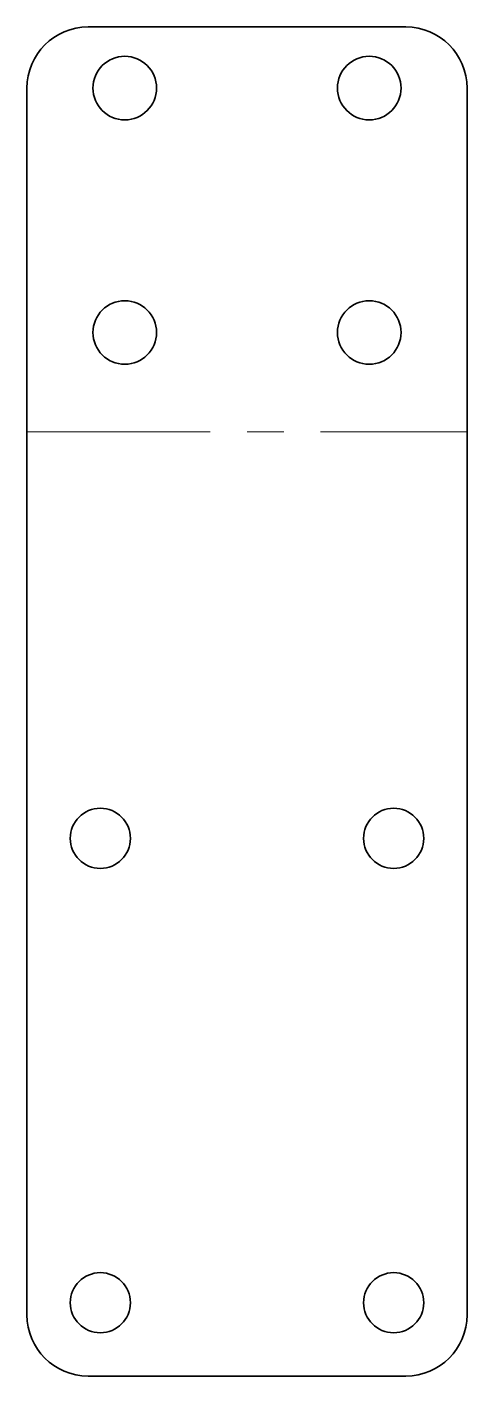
# Model space of a CAD drawing. Extents: x 0 to 36, y -105 to 5.
import ezdxf

# ---------------------------------------------------------------- set-up
doc = ezdxf.new("R2010")
doc.units = 0
doc.linetypes.add('AXES', pattern=[24, 15, -3, 3, -3])

msp = doc.modelspace()

# ---------------------------------------------------------------- linework, layer by layer
at = {"color": 7, "lineweight": 35}
for p, q in [((31, 5), (5, 5)), ((0, 0), (0, -100.395129)), ((36, -100.395129), (36, 0)), ((31, -105.395129), (5, -105.395129))]:
    msp.add_line(p, q, dxfattribs=at)
at = {"color": 1, "linetype": 'AXES', "lineweight": 13}
msp.add_line((0, -28.122564), (36, -28.122564), dxfattribs=at)
at = {"color": 7, "lineweight": 35}
for centre, radius in [((8, 0), 2.6), ((28, 0), 2.6), ((8, -20), 2.6), ((28, -20), 2.6), ((6, -61.395129), 2.4585), ((30, -61.395129), 2.4585), ((6, -99.395129), 2.4585), ((30, -99.395129), 2.4585)]:
    msp.add_circle(centre, radius, dxfattribs=at)
for centre, start, end in [((5, 0), 90, 180), ((31, 0), 360, 90), ((5, -100.395129), 180, 270), ((31, -100.395129), 270, 0)]:
    msp.add_arc(centre, 5, start, end, dxfattribs=at)

doc.saveas('drawing.dxf')
